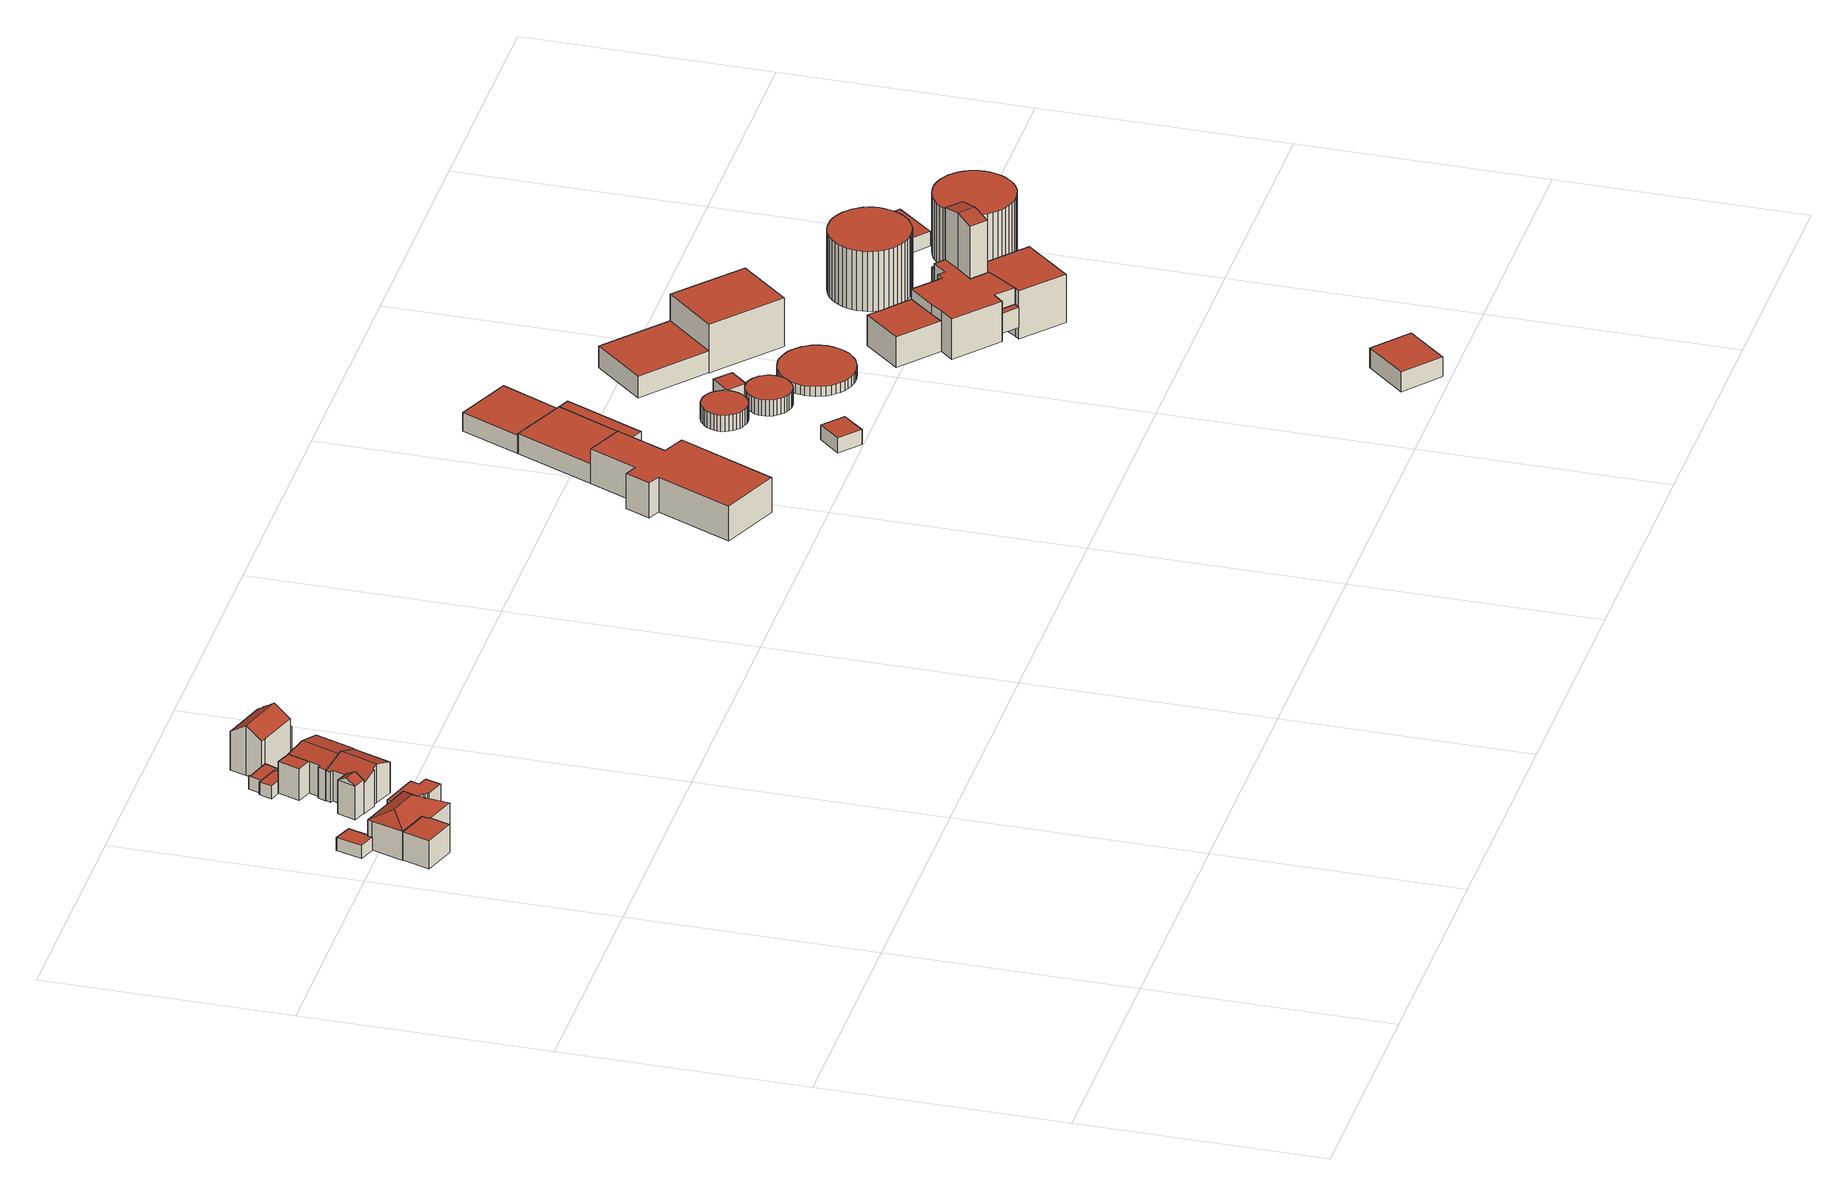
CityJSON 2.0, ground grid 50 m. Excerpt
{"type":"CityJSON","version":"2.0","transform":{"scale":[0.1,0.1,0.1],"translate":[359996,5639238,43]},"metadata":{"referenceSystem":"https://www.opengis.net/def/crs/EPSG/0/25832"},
"CityObjects":{
"building1":{"type":"Building","attributes":{"Geometrietyp2DReferenz":"3000","Gemeindeschluessel":"05315000","function":"31001_1010","roofType":"1000","measuredHeight":6.13,"storeysAboveGround":2},"address":[{"country":"Germany","locality":"Köln","thoroughfareNumber":"15","thoroughfareName":"Arndtstr. Ro"}],"geometry":[{"type":"Solid","lod":"2","boundaries":[[[[0,1,2,3]],[[4,5,1,0]],[[6,7,5,4]],[[8,9,7,6]],[[10,11,9,8]],[[3,2,11,10]],[[8,6,4,0,3,10]],[[1,5,7,9,11,2]]]],"semantics":{"surfaces":[{"type":"WallSurface"},{"type":"RoofSurface"},{"type":"GroundSurface"}],"values":[[0,0,0,0,0,0,1,2]]}}]},
"building2":{"type":"Building","attributes":{"Geometrietyp2DReferenz":"3000","Gemeindeschluessel":"05315000","function":"31001_2463","roofType":"1000","measuredHeight":2.93,"storeysAboveGround":1},"address":[{"country":"Germany","locality":"Köln","thoroughfareNumber":"15","thoroughfareName":"Arndtstr. Ro"}],"geometry":[{"type":"Solid","lod":"2","boundaries":[[[[12,13,14,15]],[[16,17,13,12]],[[18,19,17,16]],[[20,21,19,18]],[[22,23,21,20]],[[15,14,23,22]],[[20,18,16,12,15,22]],[[13,17,19,21,23,14]]]],"semantics":{"surfaces":[{"type":"WallSurface"},{"type":"RoofSurface"},{"type":"GroundSurface"}],"values":[[0,0,0,0,0,0,1,2]]}}]},
"building3":{"type":"Building","attributes":{"Geometrietyp2DReferenz":"3000","Gemeindeschluessel":"05315000","function":"31001_1010","roofType":"3200","measuredHeight":8.28,"storeysAboveGround":2},"address":[{"country":"Germany","locality":"Köln","thoroughfareNumber":"15","thoroughfareName":"Arndtstr. Ro"},{"country":"Germany","locality":"Köln","thoroughfareNumber":"15a","thoroughfareName":"Arndtstr. Ro"}],"geometry":[{"type":"Solid","lod":"2","boundaries":[[[[24,25,26,27]],[[28,29,25,24]],[[30,31,29,28]],[[32,33,31,30]],[[34,35,33,32]],[[36,37,35,34]],[[38,39,37,36]],[[40,41,39,38]],[[42,43,41,40]],[[44,45,43,42]],[[46,47,45,44]],[[48,49,47,46]],[[50,51,49,48]],[[52,53,51,50]],[[27,26,53,52]],[[54,27,52,50,48,55]],[[48,46,44,55]],[[55,44,42,40,38,36,54]],[[36,34,32,30,28,24,27,54]],[[25,29,31,33,35,37,39,41,43,45,47,49,51,53,26]]]],"semantics":{"surfaces":[{"type":"WallSurface"},{"type":"RoofSurface"},{"type":"GroundSurface"}],"values":[[0,0,0,0,0,0,0,0,0,0,0,0,0,0,0,1,1,1,1,2]]}}]},
"building4":{"type":"Building","attributes":{"Geometrietyp2DReferenz":"3000","Gemeindeschluessel":"05315000","function":"31001_1010","roofType":"1000","measuredHeight":6.05,"storeysAboveGround":2},"address":[{"country":"Germany","locality":"Köln","thoroughfareNumber":"15","thoroughfareName":"Arndtstr. Ro"}],"geometry":[{"type":"Solid","lod":"2","boundaries":[[[[56,57,58,59]],[[60,61,57,56]],[[62,63,61,60]],[[64,65,63,62]],[[66,67,65,64]],[[68,69,67,66]],[[70,71,69,68]],[[72,73,71,70]],[[24,74,73,72]],[[27,75,74,24]],[[52,76,75,27]],[[59,58,76,52]],[[27,24,72,70,68,66,64,62,60,56,59,52]],[[57,61,63,65,67,69,71,73,74,75,76,58]]]],"semantics":{"surfaces":[{"type":"WallSurface"},{"type":"RoofSurface"},{"type":"GroundSurface"}],"values":[[0,0,0,0,0,0,0,0,0,0,0,0,1,2]]}}]},
"building5":{"type":"Building","attributes":{"Geometrietyp2DReferenz":"3000","Gemeindeschluessel":"05315000","function":"31001_1010","roofType":"3100","measuredHeight":8.55,"storeysAboveGround":2},"address":[{"country":"Germany","locality":"Köln","thoroughfareNumber":"30","thoroughfareName":"Grüngürtelstr."}],"geometry":[{"type":"Solid","lod":"2","boundaries":[[[[77,78,79,80]],[[81,82,78,77]],[[83,84,82,81]],[[80,79,84,83]],[[77,85,81]],[[83,86,80]],[[80,86,85,77]],[[81,85,86,83]],[[78,82,84,79]]]],"semantics":{"surfaces":[{"type":"WallSurface"},{"type":"RoofSurface"},{"type":"GroundSurface"}],"values":[[0,0,0,0,0,0,1,1,2]]}}]},
"building6":{"type":"Building","attributes":{"Geometrietyp2DReferenz":"3000","Gemeindeschluessel":"05315000","function":"31001_1010","roofType":"3100","measuredHeight":8.36,"storeysAboveGround":1},"address":[{"country":"Germany","locality":"Köln","thoroughfareNumber":"30","thoroughfareName":"Grüngürtelstr."}],"geometry":[{"type":"Solid","lod":"2","boundaries":[[[[87,88,89,90]],[[91,92,88,87]],[[93,94,92,91]],[[95,96,94,93]],[[97,98,96,95]],[[99,100,98,97]],[[101,102,100,99]],[[103,104,102,101]],[[105,106,104,103]],[[107,108,106,105]],[[109,110,108,107]],[[90,89,110,109]],[[87,90,109,107,105,103,101,99,97,91]],[[95,93,91,97]],[[88,92,94,96,98,100,102,104,106,108,110,89]]]],"semantics":{"surfaces":[{"type":"WallSurface"},{"type":"RoofSurface"},{"type":"GroundSurface"}],"values":[[0,0,0,0,0,0,0,0,0,0,0,0,1,1,2]]}}]},
"building7":{"type":"Building","attributes":{"Geometrietyp2DReferenz":"3000","Gemeindeschluessel":"05315000","function":"31001_2463","roofType":"1000","measuredHeight":2.82,"storeysAboveGround":1},"address":[{"country":"Germany","locality":"Köln","thoroughfareNumber":"28","thoroughfareName":"Grüngürtelstr."}],"geometry":[{"type":"Solid","lod":"2","boundaries":[[[[111,112,113,114]],[[115,116,112,111]],[[117,118,116,115]],[[119,120,118,117]],[[121,122,120,119]],[[114,113,122,121]],[[119,117,115,111,114,121]],[[112,116,118,120,122,113]]]],"semantics":{"surfaces":[{"type":"WallSurface"},{"type":"RoofSurface"},{"type":"GroundSurface"}],"values":[[0,0,0,0,0,0,1,2]]}}]},
"building8":{"type":"Building","attributes":{"Gemeindeschluessel":"05315000","Geometrietyp2DReferenz":"3000","function":"31001_1010"},"address":[{"country":"Germany","locality":"Köln","thoroughfareNumber":"28","thoroughfareName":"Grüngürtelstr."}],"children":["building8-1","building8-2"]},
"building8-1":{"type":"BuildingPart","attributes":{"roofType":"3100","measuredHeight":7.85,"storeysAboveGround":1},"parents":["building8"],"geometry":[{"type":"Solid","lod":"2","boundaries":[[[[123,124,125,126]],[[127,128,124,123]],[[129,130,128,127]],[[131,132,130,129]],[[133,134,135,136]],[[137,138,134,133]],[[139,140,138,137]],[[126,125,140,139]],[[136,131,129,127,123,126,133]],[[139,137,133,126]],[[124,128,130,132,135,134,138,140,125]],[[136,135,132,131]]]],"semantics":{"surfaces":[{"type":"WallSurface"},{"type":"RoofSurface"},{"type":"GroundSurface"},{"type":"ClosureSurface"}],"values":[[0,0,0,0,0,0,0,0,1,1,2,3]]}}]},
"building8-2":{"type":"BuildingPart","attributes":{"roofType":"1000","measuredHeight":6.94,"storeysAboveGround":1},"parents":["building8"],"geometry":[{"type":"Solid","lod":"2","boundaries":[[[[141,142,143,144]],[[145,146,142,141]],[[136,135,146,145]],[[144,143,132,131]],[[136,145,141,144,131]],[[142,146,135,132,143]],[[131,132,135,136]]]],"semantics":{"surfaces":[{"type":"WallSurface"},{"type":"RoofSurface"},{"type":"GroundSurface"},{"type":"ClosureSurface"}],"values":[[0,0,0,0,1,2,3]]}}]},
"building9":{"type":"Building","attributes":{"Geometrietyp2DReferenz":"3000","Gemeindeschluessel":"05315000","function":"31001_2463","roofType":"1000","measuredHeight":2.83,"storeysAboveGround":1},"address":[{"country":"Germany","locality":"Köln","thoroughfareNumber":"26","thoroughfareName":"Grüngürtelstr."}],"geometry":[{"type":"Solid","lod":"2","boundaries":[[[[147,148,149,150]],[[151,152,148,147]],[[153,154,152,151]],[[155,156,154,153]],[[157,158,156,155]],[[115,116,158,157]],[[111,112,116,115]],[[150,149,112,111]],[[115,157,155,153,151,147,150,111]],[[148,152,154,156,158,116,112,149]]]],"semantics":{"surfaces":[{"type":"WallSurface"},{"type":"RoofSurface"},{"type":"GroundSurface"}],"values":[[0,0,0,0,0,0,0,0,1,2]]}}]},
"building10":{"type":"Building","attributes":{"Gemeindeschluessel":"05315000","Geometrietyp2DReferenz":"3000","function":"31001_1010"},"address":[{"country":"Germany","locality":"Köln","thoroughfareNumber":"26","thoroughfareName":"Grüngürtelstr."}],"children":["building10-1","building10-2"]},
"building10-1":{"type":"BuildingPart","attributes":{"roofType":"3100","measuredHeight":10.73,"storeysAboveGround":2},"parents":["building10"],"geometry":[{"type":"MultiSurface","lod":"2","boundaries":[[[159,160,161,162]],[[163,164,165,166]],[[167,168,164,163]],[[169,170,168,167]],[[171,172,170,169]],[[173,174,172,171]],[[175,176,174,173]],[[162,161,176,175]],[[167,163,166,177,169]],[[159,162,175,173,171,169,177]],[[160,178,165,164,168,170,172,174,176,161]],[[177,179,180,159]],[[181,182,178,160]],[[179,182,181,180]],[[182,183,165,178]],[[177,166,184,179]],[[179,184,183,182]]],"semantics":{"surfaces":[{"type":"WallSurface"},{"type":"RoofSurface"},{"type":"GroundSurface"},{"type":"ClosureSurface"}],"values":[0,0,0,0,0,0,0,0,1,1,2,0,0,3,0,0,3]}}]},
"building10-2":{"type":"BuildingPart","attributes":{"roofType":"1000","measuredHeight":6.34,"storeysAboveGround":2},"address":[{"country":"Germany","locality":"Köln","thoroughfareNumber":"26","thoroughfareName":"Grüngürtelstr."}],"parents":["building10"],"geometry":[{"type":"MultiSurface","lod":"2","boundaries":[[[185,186,181,180]],[[187,188,186,185]],[[184,183,188,187]],[[185,180,184,187]],[[181,186,188,183]],[[179,180,181,182]],[[184,179,182,183]]],"semantics":{"surfaces":[{"type":"WallSurface"},{"type":"RoofSurface"},{"type":"GroundSurface"},{"type":"ClosureSurface"}],"values":[0,0,0,1,2,3,3]}}]},
"building11":{"type":"Building","attributes":{"Geometrietyp2DReferenz":"3000","Gemeindeschluessel":"05315000","function":"31001_2512","roofType":"1000","measuredHeight":7.62,"storeysAboveGround":2},"address":[{"country":"Germany","locality":"Köln","thoroughfareNumber":"1","thoroughfareName":"Unterer Weißer Weg"}],"geometry":[{"type":"Solid","lod":"2","boundaries":[[[[189,190,191,192]],[[193,194,190,189]],[[195,196,194,193]],[[197,198,196,195]],[[199,200,198,197]],[[201,202,200,199]],[[203,204,202,201]],[[205,206,204,203]],[[207,208,206,205]],[[209,210,208,207]],[[192,191,210,209]],[[207,205,203,201,199,197,195,193,189,192,209]],[[190,194,196,198,200,202,204,206,208,210,191]]]],"semantics":{"surfaces":[{"type":"WallSurface"},{"type":"RoofSurface"},{"type":"GroundSurface"}],"values":[[0,0,0,0,0,0,0,0,0,0,0,1,2]]}}]},
"building12":{"type":"Building","attributes":{"Geometrietyp2DReferenz":"3000","Gemeindeschluessel":"05315000","function":"31001_2180","roofType":"1000","measuredHeight":4.29,"storeysAboveGround":1},"address":[{"country":"Germany","locality":"Köln","thoroughfareNumber":"1","thoroughfareName":"Unterer Weißer Weg"}],"geometry":[{"type":"Solid","lod":"2","boundaries":[[[[211,212,213,214]],[[215,216,212,211]],[[217,218,216,215]],[[219,202,218,217]],[[220,200,202,219]],[[221,198,200,220]],[[214,213,198,221]],[[220,219,217,215,211,214,221]],[[212,216,218,202,200,198,213]]]],"semantics":{"surfaces":[{"type":"WallSurface"},{"type":"RoofSurface"},{"type":"GroundSurface"}],"values":[[0,0,0,0,0,0,0,1,2]]}}]},
"building13":{"type":"Building","attributes":{"Geometrietyp2DReferenz":"3000","Gemeindeschluessel":"05315000","function":"31001_2611","roofType":"1000","measuredHeight":3.17,"storeysAboveGround":1},"address":[{"country":"Germany","locality":"Köln","thoroughfareNumber":"1","thoroughfareName":"Unterer Weißer Weg"}],"geometry":[{"type":"Solid","lod":"2","boundaries":[[[[222,223,224,225]],[[226,227,223,222]],[[228,229,227,226]],[[225,224,229,228]],[[226,222,225,228]],[[223,227,229,224]]]],"semantics":{"surfaces":[{"type":"WallSurface"},{"type":"RoofSurface"},{"type":"GroundSurface"}],"values":[[0,0,0,0,1,2]]}}]},
"building14":{"type":"Building","attributes":{"Geometrietyp2DReferenz":"3000","Gemeindeschluessel":"05315000","function":"51009_1610","roofType":"1000","measuredHeight":4.85},"geometry":[{"type":"Solid","lod":"2","boundaries":[[[[230,231,232,215]],[[233,234,231,230]],[[217,235,234,233]],[[215,232,235,217]],[[233,230,215,217]],[[231,234,235,232]]]],"semantics":{"surfaces":[{"type":"WallSurface"},{"type":"RoofSurface"},{"type":"GroundSurface"}],"values":[[0,0,0,0,1,2]]}}]},
"building15":{"type":"Building","attributes":{"Geometrietyp2DReferenz":"3000","Gemeindeschluessel":"05315000","function":"31001_2520","roofType":"1000","measuredHeight":4,"storeysAboveGround":1},"address":[{"country":"Germany","locality":"Köln","thoroughfareNumber":"1","thoroughfareName":"Unterer Weißer Weg"}],"geometry":[{"type":"Solid","lod":"2","boundaries":[[[[236,237,238,239]],[[240,241,237,236]],[[242,243,241,240]],[[239,238,243,242]],[[240,236,239,242]],[[237,241,243,238]]]],"semantics":{"surfaces":[{"type":"WallSurface"},{"type":"RoofSurface"},{"type":"GroundSurface"}],"values":[[0,0,0,0,1,2]]}}]},
"building16":{"type":"Building","attributes":{"Geometrietyp2DReferenz":"3000","Gemeindeschluessel":"05315000","function":"31001_2000","roofType":"1000","measuredHeight":3.5},"address":[{"country":"Germany","locality":"Köln","thoroughfareNumber":"1","thoroughfareName":"Unterer Weißer Weg"}],"geometry":[{"type":"Solid","lod":"2","boundaries":[[[[244,245,246,247]],[[248,249,245,244]],[[250,251,249,248]],[[252,253,251,250]],[[254,255,253,252]],[[256,257,255,254]],[[258,259,257,256]],[[260,261,259,258]],[[262,263,261,260]],[[264,265,263,262]],[[266,267,265,264]],[[268,269,267,266]],[[270,271,269,268]],[[272,273,271,270]],[[274,275,273,272]],[[276,277,275,274]],[[278,279,277,276]],[[280,281,279,278]],[[282,283,281,280]],[[284,285,283,282]],[[286,287,285,284]],[[288,289,287,286]],[[290,291,289,288]],[[292,293,291,290]],[[294,295,293,292]],[[296,297,295,294]],[[298,299,297,296]],[[300,301,299,298]],[[302,303,301,300]],[[304,305,303,302]],[[306,307,305,304]],[[308,309,307,306]],[[310,311,309,308]],[[312,313,311,310]],[[314,315,313,312]],[[316,317,315,314]],[[318,319,317,316]],[[247,246,319,318]],[[316,314,312,310,308,306,304,302,300,298,296,294,292,290,288,286,284,282,280,278,276,274,272,270,268,266,264,262,260,258,256,254,252,250,248,244,247,318]],[[245,249,251,253,255,257,259,261,263,265,267,269,271,273,275,277,279,281,283,285,287,289,291,293,295,297,299,301,303,305,307,309,311,313,315,317,319,246]]]],"semantics":{"surfaces":[{"type":"WallSurface"},{"type":"RoofSurface"},{"type":"GroundSurface"}],"values":[[0,0,0,0,0,0,0,0,0,0,0,0,0,0,0,0,0,0,0,0,0,0,0,0,0,0,0,0,0,0,0,0,0,0,0,0,0,0,1,2]]}}]},
"building17":{"type":"Building","attributes":{"Geometrietyp2DReferenz":"3000","Gemeindeschluessel":"05315000","function":"31001_2000","roofType":"1000","measuredHeight":3.5},"address":[{"country":"Germany","locality":"Köln","thoroughfareNumber":"1","thoroughfareName":"Unterer Weißer Weg"}],"geometry":[{"type":"Solid","lod":"2","boundaries":[[[[320,321,322,323]],[[324,325,321,320]],[[326,327,325,324]],[[328,329,327,326]],[[330,331,329,328]],[[332,333,331,330]],[[334,335,333,332]],[[336,337,335,334]],[[338,339,337,336]],[[340,341,339,338]],[[342,343,341,340]],[[344,345,343,342]],[[346,347,345,344]],[[348,349,347,346]],[[350,351,349,348]],[[352,353,351,350]],[[354,355,353,352]],[[356,357,355,354]],[[358,359,357,356]],[[360,361,359,358]],[[362,363,361,360]],[[364,365,363,362]],[[366,367,365,364]],[[368,369,367,366]],[[370,371,369,368]],[[372,373,371,370]],[[374,375,373,372]],[[376,377,375,374]],[[378,379,377,376]],[[380,381,379,378]],[[382,383,381,380]],[[384,385,383,382]],[[386,387,385,384]],[[388,389,387,386]],[[390,391,389,388]],[[392,393,391,390]],[[394,395,393,392]],[[323,322,395,394]],[[392,390,388,386,384,382,380,378,376,374,372,370,368,366,364,362,360,358,356,354,352,350,348,346,344,342,340,338,336,334,332,330,328,326,324,320,323,394]],[[321,325,327,329,331,333,335,337,339,341,343,345,347,349,351,353,355,357,359,361,363,365,367,369,371,373,375,377,379,381,383,385,387,389,391,393,395,322]]]],"semantics":{"surfaces":[{"type":"WallSurface"},{"type":"RoofSurface"},{"type":"GroundSurface"}],"values":[[0,0,0,0,0,0,0,0,0,0,0,0,0,0,0,0,0,0,0,0,0,0,0,0,0,0,0,0,0,0,0,0,0,0,0,0,0,0,1,2]]}}]},
"building18":{"type":"Building","attributes":{"Geometrietyp2DReferenz":"3000","Gemeindeschluessel":"05315000","function":"31001_2611","roofType":"1000","measuredHeight":3.25,"storeysAboveGround":1},"address":[{"country":"Germany","locality":"Köln","thoroughfareNumber":"1","thoroughfareName":"Unterer Weißer Weg"}],"geometry":[{"type":"Solid","lod":"2","boundaries":[[[[396,397,398,399]],[[400,401,397,396]],[[402,403,401,400]],[[404,405,403,402]],[[406,407,405,404]],[[399,398,407,406]],[[404,402,400,396,399,406]],[[397,401,403,405,407,398]]]],"semantics":{"surfaces":[{"type":"WallSurface"},{"type":"RoofSurface"},{"type":"GroundSurface"}],"values":[[0,0,0,0,0,0,1,2]]}}]},
"building19":{"type":"Building","attributes":{"Geometrietyp2DReferenz":"3000","Gemeindeschluessel":"05315000","function":"31001_2611","roofType":"1000","measuredHeight":4.33,"storeysAboveGround":1},"address":[{"country":"Germany","locality":"Köln","thoroughfareNumber":"1","thoroughfareName":"Unterer Weißer Weg"}],"geometry":[{"type":"Solid","lod":"2","boundaries":[[[[408,409,410,411]],[[412,413,409,408]],[[414,415,413,412]],[[411,410,415,414]],[[412,408,411,414]],[[409,413,415,410]]]],"semantics":{"surfaces":[{"type":"WallSurface"},{"type":"RoofSurface"},{"type":"GroundSurface"}],"values":[[0,0,0,0,1,2]]}}]},
"building20":{"type":"Building","attributes":{"Geometrietyp2DReferenz":"3000","Gemeindeschluessel":"05315000","function":"31001_2000","roofType":"1000","measuredHeight":2.17},"address":[{"country":"Germany","locality":"Köln","thoroughfareNumber":"1","thoroughfareName":"Unterer Weißer Weg"}],"geometry":[{"type":"Solid","lod":"2","boundaries":[[[[416,417,418,419]],[[420,421,417,416]],[[422,423,421,420]],[[424,425,423,422]],[[426,427,425,424]],[[428,429,427,426]],[[430,431,429,428]],[[432,433,431,430]],[[434,435,433,432]],[[436,437,435,434]],[[438,439,437,436]],[[440,441,439,438]],[[442,443,441,440]],[[444,445,443,442]],[[446,447,445,444]],[[448,449,447,446]],[[450,451,449,448]],[[452,453,451,450]],[[454,455,453,452]],[[456,457,455,454]],[[458,459,457,456]],[[460,461,459,458]],[[462,463,461,460]],[[464,465,463,462]],[[466,467,465,464]],[[468,469,467,466]],[[470,471,469,468]],[[472,473,471,470]],[[474,475,473,472]],[[476,477,475,474]],[[478,479,477,476]],[[480,481,479,478]],[[482,483,481,480]],[[484,485,483,482]],[[486,487,485,484]],[[488,489,487,486]],[[490,491,489,488]],[[492,493,491,490]],[[494,495,493,492]],[[496,497,495,494]],[[498,499,497,496]],[[500,501,499,498]],[[502,503,501,500]],[[504,505,503,502]],[[506,507,505,504]],[[508,509,507,506]],[[510,511,509,508]],[[419,418,511,510]],[[508,506,504,502,500,498,496,494,492,490,488,486,484,482,480,478,476,474,472,470,468,466,464,462,460,458,456,454,452,450,448,446,444,442,440,438,436,434,432,430,428,426,424,422,420,416,419,510]],[[417,421,423,425,427,429,431,433,435,437,439,441,443,445,447,449,451,453,455,457,459,461,463,465,467,469,471,473,475,477,479,481,483,485,487,489,491,493,495,497,499,501,503,505,507,509,511,418]]]],"semantics":{"surfaces":[{"type":"WallSurface"},{"type":"RoofSurface"},{"type":"GroundSurface"}],"values":[[0,0,0,0,0,0,0,0,0,0,0,0,0,0,0,0,0,0,0,0,0,0,0,0,0,0,0,0,0,0,0,0,0,0,0,0,0,0,0,0,0,0,0,0,0,0,0,0,1,2]]}}]},
"building21":{"type":"Building","attributes":{"Gemeindeschluessel":"05315000","Geometrietyp2DReferenz":"3000","function":"31001_2610"},"address":[{"country":"Germany","locality":"Köln","thoroughfareNumber":"1","thoroughfareName":"Unterer Weißer Weg"}],"children":["building21-1","building21-2"]},
"building21-1":{"type":"BuildingPart","attributes":{"roofType":"1000","measuredHeight":10.61,"storeysAboveGround":2},"parents":["building21"],"geometry":[{"type":"MultiSurface","lod":"2","boundaries":[[[512,513,514,515]],[[516,517,513,512]],[[518,519,517,516]],[[512,515,518,516]],[[514,513,517,519]],[[520,521,514,519]],[[518,515,522,523]],[[523,522,521,520]]],"semantics":{"surfaces":[{"type":"WallSurface"},{"type":"RoofSurface"},{"type":"GroundSurface"},{"type":"ClosureSurface"}],"values":[0,0,0,1,2,0,0,3]}}]},
"building21-2":{"type":"BuildingPart","attributes":{"roofType":"1000","measuredHeight":4.76,"storeysAboveGround":2},"address":[{"country":"Germany","locality":"Köln","thoroughfareNumber":"1","thoroughfareName":"Unterer Weißer Weg"}],"parents":["building21"],"geometry":[{"type":"Solid","lod":"2","boundaries":[[[[522,521,524,525]],[[526,527,520,523]],[[525,524,527,526]],[[523,522,525,526]],[[521,520,527,524]],[[522,523,520,521]]]],"semantics":{"surfaces":[{"type":"WallSurface"},{"type":"RoofSurface"},{"type":"GroundSurface"},{"type":"ClosureSurface"}],"values":[[0,0,0,1,2,3]]}}]},
"building22":{"type":"Building","attributes":{"Geometrietyp2DReferenz":"3000","Gemeindeschluessel":"05315000","function":"31001_2611","roofType":"1000","measuredHeight":6.69,"storeysAboveGround":1},"address":[{"country":"Germany","locality":"Köln","thoroughfareNumber":"1","thoroughfareName":"Unterer Weißer Weg"}],"geometry":[{"type":"Solid","lod":"2","boundaries":[[[[528,529,530,531]],[[532,533,529,528]],[[534,535,533,532]],[[536,537,535,534]],[[538,539,537,536]],[[531,530,539,538]],[[536,534,532,528,531,538]],[[529,533,535,537,539,530]]]],"semantics":{"surfaces":[{"type":"WallSurface"},{"type":"RoofSurface"},{"type":"GroundSurface"}],"values":[[0,0,0,0,0,0,1,2]]}}]},
"building23":{"type":"Building","attributes":{"Geometrietyp2DReferenz":"3000","Gemeindeschluessel":"05315000","function":"51009_1610","roofType":"1000","measuredHeight":4.3},"geometry":[{"type":"Solid","lod":"2","boundaries":[[[[540,541,542,543]],[[544,545,541,540]],[[546,547,545,544]],[[543,542,547,546]],[[544,540,543,546]],[[541,545,547,542]]]],"semantics":{"surfaces":[{"type":"WallSurface"},{"type":"RoofSurface"},{"type":"GroundSurface"}],"values":[[0,0,0,0,1,2]]}}]},
"building24":{"type":"Building","attributes":{"Gemeindeschluessel":"05315000","Geometrietyp2DReferenz":"3000","function":"31001_2611"},"address":[{"country":"Germany","locality":"Köln","thoroughfareNumber":"1","thoroughfareName":"Unterer Weißer Weg"}],"children":["building24-1","building24-2"]},
"building24-1":{"type":"BuildingPart","attributes":{"roofType":"3100","measuredHeight":20.23},"parents":["building24"],"geometry":[{"type":"MultiSurface","lod":"2","boundaries":[[[548,549,550,551]],[[552,553,549,548]],[[554,555,553,552]],[[556,557,554,552,558]],[[548,551,558,552]],[[559,560,550,549,553,555,561]],[[557,556,562,563]],[[559,561,563,562]],[[558,564,562,556]],[[562,564,560,559]],[[558,551,565,564]],[[564,565,550,560]],[[554,557,563,566]],[[561,555,566,563]]],"semantics":{"surfaces":[{"type":"WallSurface"},{"type":"RoofSurface"},{"type":"GroundSurface"},{"type":"ClosureSurface"}],"values":[0,0,0,1,1,2,0,3,0,3,0,3,0,3]}}]},
"building24-2":{"type":"BuildingPart","attributes":{"roofType":"1000","measuredHeight":8.81},"address":[{"country":"Germany","locality":"Köln","thoroughfareNumber":"1","thoroughfareName":"Unterer Weißer Weg"}],"parents":["building24"],"geometry":[{"type":"MultiSurface","lod":"2","boundaries":[[[567,568,569,570]],[[571,572,568,567]],[[573,574,572,571]],[[575,576,574,573]],[[577,578,576,575]],[[579,580,578,577]],[[581,582,580,579]],[[565,583,582,581]],[[584,585,586,566]],[[587,588,585,584]],[[589,590,588,587]],[[591,592,590,589]],[[593,594,592,591]],[[570,569,594,593]],[[591,589,587,584,566,563,562,565,581,579,577,575,573,571,567,570,593]],[[568,572,574,576,578,580,582,583,595,596,586,585,588,590,592,594,569]],[[550,560,559,595,583]],[[564,562,559,560]],[[565,564,560,550]],[[559,561,596,595]],[[562,563,561,559]],[[561,555,586,596]],[[563,566,555,561]]],"semantics":{"surfaces":[{"type":"WallSurface"},{"type":"RoofSurface"},{"type":"GroundSurface"},{"type":"ClosureSurface"}],"values":[0,0,0,0,0,0,0,0,0,0,0,0,0,0,1,2,0,3,3,0,3,0,3]}}]},
"building25":{"type":"Building","attributes":{"Geometrietyp2DReferenz":"3000","Gemeindeschluessel":"05315000","function":"31001_2600","roofType":"1000","measuredHeight":10.53,"storeysAboveGround":2},"address":[{"country":"Germany","locality":"Köln","thoroughfareNumber":"1","thoroughfareName":"Unterer Weißer Weg"}],"geometry":[{"type":"Solid","lod":"2","boundaries":[[[[566,597,598,584]],[[599,600,597,566]],[[601,602,600,599]],[[603,604,602,601]],[[584,598,604,603]],[[601,599,566,584,603]],[[597,600,602,604,598]]]],"semantics":{"surfaces":[{"type":"WallSurface"},{"type":"RoofSurface"},{"type":"GroundSurface"}],"values":[[0,0,0,0,0,1,2]]}}]},
"building26":{"type":"Building","attributes":{"Geometrietyp2DReferenz":"3000","Gemeindeschluessel":"05315000","function":"31001_2611","roofType":"1000","measuredHeight":4.44,"storeysAboveGround":1},"address":[{"country":"Germany","locality":"Köln","thoroughfareNumber":"1","thoroughfareName":"Unterer Weißer Weg"}],"geometry":[{"type":"Solid","lod":"2","boundaries":[[[[605,606,607,608]],[[609,610,606,605]],[[611,549,610,609]],[[612,550,549,611]],[[613,614,550,612]],[[608,607,614,613]],[[612,611,609,605,608,613]],[[606,610,549,550,614,607]]]],"semantics":{"surfaces":[{"type":"WallSurface"},{"type":"RoofSurface"},{"type":"GroundSurface"}],"values":[[0,0,0,0,0,0,1,2]]}}]},
"building27":{"type":"Building","attributes":{"Geometrietyp2DReferenz":"3000","Gemeindeschluessel":"05315000","function":"31001_2000","roofType":"1000","measuredHeight":13.1},"address":[{"country":"Germany","locality":"Köln","thoroughfareNumber":"1","thoroughfareName":"Unterer Weißer Weg"}],"geometry":[{"type":"Solid","lod":"2","boundaries":[[[[615,616,617,618]],[[619,620,616,615]],[[621,622,620,619]],[[623,624,622,621]],[[625,626,624,623]],[[627,628,626,625]],[[629,630,628,627]],[[631,632,630,629]],[[633,634,632,631]],[[635,636,634,633]],[[637,638,636,635]],[[639,640,638,637]],[[641,642,640,639]],[[643,644,642,641]],[[645,646,644,643]],[[647,648,646,645]],[[649,650,648,647]],[[651,652,650,649]],[[653,654,652,651]],[[655,656,654,653]],[[657,658,656,655]],[[659,660,658,657]],[[661,662,660,659]],[[663,664,662,661]],[[665,666,664,663]],[[667,668,666,665]],[[669,670,668,667]],[[671,672,670,669]],[[673,674,672,671]],[[675,676,674,673]],[[677,678,676,675]],[[679,680,678,677]],[[681,682,680,679]],[[683,684,682,681]],[[685,686,684,683]],[[687,688,686,685]],[[689,690,688,687]],[[691,692,690,689]],[[693,694,692,691]],[[695,696,694,693]],[[697,698,696,695]],[[699,700,698,697]],[[701,702,700,699]],[[703,704,702,701]],[[705,706,704,703]],[[707,708,706,705]],[[709,710,708,707]],[[711,712,710,709]],[[618,617,712,711]],[[709,707,705,703,701,699,697,695,693,691,689,687,685,683,681,679,677,675,673,671,669,667,665,663,661,659,657,655,653,651,649,647,645,643,641,639,637,635,633,631,629,627,625,623,621,619,615,618,711]],[[616,620,622,624,626,628,630,632,634,636,638,640,642,644,646,648,650,652,654,656,658,660,662,664,666,668,670,672,674,676,678,680,682,684,686,688,690,692,694,696,698,700,702,704,706,708,710,712,617]]]],"semantics":{"surfaces":[{"type":"WallSurface"},{"type":"RoofSurface"},{"type":"GroundSurface"}],"values":[[0,0,0,0,0,0,0,0,0,0,0,0,0,0,0,0,0,0,0,0,0,0,0,0,0,0,0,0,0,0,0,0,0,0,0,0,0,0,0,0,0,0,0,0,0,0,0,0,0,1,2]]}}]},
"building28":{"type":"Building","attributes":{"Geometrietyp2DReferenz":"3000","Gemeindeschluessel":"05315000","function":"31001_2000","roofType":"1000","measuredHeight":12.99},"address":[{"country":"Germany","locality":"Köln","thoroughfareNumber":"1","thoroughfareName":"Unterer Weißer Weg"}],"geometry":[{"type":"Solid","lod":"2","boundaries":[[[[713,714,715,716]],[[717,718,714,713]],[[719,720,718,717]],[[721,722,720,719]],[[723,724,722,721]],[[725,726,724,723]],[[727,728,726,725]],[[729,730,728,727]],[[731,732,730,729]],[[733,734,732,731]],[[735,736,734,733]],[[737,738,736,735]],[[739,740,738,737]],[[741,742,740,739]],[[743,744,742,741]],[[745,746,744,743]],[[747,748,746,745]],[[749,750,748,747]],[[751,752,750,749]],[[753,754,752,751]],[[755,756,754,753]],[[757,758,756,755]],[[759,760,758,757]],[[761,762,760,759]],[[763,764,762,761]],[[765,766,764,763]],[[767,768,766,765]],[[769,770,768,767]],[[771,772,770,769]],[[773,774,772,771]],[[775,776,774,773]],[[777,778,776,775]],[[779,780,778,777]],[[781,782,780,779]],[[783,784,782,781]],[[785,786,784,783]],[[787,788,786,785]],[[789,790,788,787]],[[791,792,790,789]],[[793,794,792,791]],[[795,796,794,793]],[[797,798,796,795]],[[799,800,798,797]],[[801,802,800,799]],[[803,804,802,801]],[[805,806,804,803]],[[807,808,806,805]],[[809,810,808,807]],[[716,715,810,809]],[[807,805,803,801,799,797,795,793,791,789,787,785,783,781,779,777,775,773,771,769,767,765,763,761,759,757,755,753,751,749,747,745,743,741,739,737,735,733,731,729,727,725,723,721,719,717,713,716,809]],[[714,718,720,722,724,726,728,730,732,734,736,738,740,742,744,746,748,750,752,754,756,758,760,762,764,766,768,770,772,774,776,778,780,782,784,786,788,790,792,794,796,798,800,802,804,806,808,810,715]]]],"semantics":{"surfaces":[{"type":"WallSurface"},{"type":"RoofSurface"},{"type":"GroundSurface"}],"values":[[0,0,0,0,0,0,0,0,0,0,0,0,0,0,0,0,0,0,0,0,0,0,0,0,0,0,0,0,0,0,0,0,0,0,0,0,0,0,0,0,0,0,0,0,0,0,0,0,0,1,2]]}}]},
"building29":{"type":"Building","attributes":{"Geometrietyp2DReferenz":"3000","Gemeindeschluessel":"05315000","function":"31001_2000","roofType":"1000","measuredHeight":3.25},"address":[{"country":"Germany","locality":"Köln","thoroughfareNumber":"1","thoroughfareName":"Unterer Weißer Weg"}],"geometry":[{"type":"Solid","lod":"2","boundaries":[[[[811,812,813,814]],[[815,816,812,811]],[[817,818,816,815]],[[819,820,818,817]],[[814,813,820,819]],[[817,815,811,814,819]],[[812,816,818,820,813]]]],"semantics":{"surfaces":[{"type":"WallSurface"},{"type":"RoofSurface"},{"type":"GroundSurface"}],"values":[[0,0,0,0,0,1,2]]}}]}
},
"vertices":[
[91,1412,112],[91,1412,51],[27,1433,51],[27,1433,112],[88,1400,112],[88,1400,51],[91,1399,112],[91,1399,51],[76,1355,112],[76,1355,51],[9,1377,112],[9,1377,51],
[67,1548,78],[67,1548,49],[31,1562,49],[31,1562,78],[54,1506,78],[54,1506,49],[51,1507,78],[51,1507,49],[48,1497,78],[48,1497,49],[15,1509,78],[15,1509,49],
[156,1435,113],[156,1435,50],[168,1469,50],[168,1469,113],[167,1431,105],[167,1431,50],[166,1426,105],[166,1426,50],[173,1424,101],[173,1424,50],[172,1420,101],[172,1420,50],[158,1377,107],[158,1377,50],[91,1399,107],[91,1399,50],[88,1400,107],[88,1400,50],[91,1412,113],[91,1412,50],[27,1433,113],[27,1433,50],[48,1497,113],[48,1497,50],[51,1507,113],[51,1507,50],[54,1506,113],[54,1506,50],[127,1482,113],[127,1482,50],[126,1442,133],[68,1460,133],
[206,1465,113],[206,1465,52],[130,1490,52],[130,1490,113],[200,1447,113],[200,1447,52],[221,1440,113],[221,1440,52],[210,1408,113],[210,1408,52],[172,1420,113],[172,1420,52],[173,1424,113],[173,1424,52],[166,1426,113],[166,1426,52],[167,1431,113],[167,1431,52],[156,1435,52],[168,1469,52],[127,1482,52],
[182,1582,125],[182,1582,51],[156,1593,51],[156,1593,125],[169,1546,125],[169,1546,51],[142,1555,125],[142,1555,51],[176,1564,136],[149,1574,136],
[198,1627,115],[198,1627,50],[194,1616,50],[194,1616,115],[243,1610,134],[243,1610,50],[284,1596,117],[284,1596,50],[255,1518,117],[255,1518,50],[215,1533,134],[215,1533,50],[203,1537,129],[203,1537,50],[201,1534,129],[201,1534,50],[169,1546,115],[169,1546,50],[182,1582,115],[182,1582,50],[187,1581,117],[187,1581,50],[199,1614,117],[199,1614,50],
[195,1751,76],[195,1751,48],[189,1753,48],[189,1753,76],[238,1736,76],[238,1736,48],[229,1710,76],[229,1710,48],[202,1720,76],[202,1720,48],[180,1727,76],[180,1727,48],
[198,1627,117],[198,1627,49],[243,1610,49],[243,1610,127],[204,1643,117],[204,1643,49],[208,1641,118],[208,1641,49],[217,1664,118],[217,1664,49],[273,1692,127],[273,1692,49],[233,1709,49],[233,1709,118],[313,1676,118],[313,1676,49],[284,1596,118],[284,1596,49],
[202,1720,118],[202,1720,49],[186,1675,49],[186,1675,118],[229,1710,118],[229,1710,49],
[206,1778,76],[206,1778,48],[204,1778,48],[204,1778,76],[205,1775,76],[205,1775,48],[244,1763,76],[244,1763,48],[255,1759,76],[255,1759,48],[245,1734,76],[245,1734,48],
[350,1774,147],[350,1774,45],[355,1789,45],[355,1789,137],[255,1759,130],[255,1759,45],[337,1733,45],[337,1733,130],[244,1763,130],[244,1763,45],[254,1796,153],[254,1796,45],[265,1829,130],[265,1829,45],[355,1800,130],[355,1800,45],[352,1790,137],[352,1790,45],[347,1766,153],[347,1766,45],[347,1766,110],[350,1774,110],[350,1774,47],[347,1766,47],[337,1733,47],[337,1733,110],
[355,1773,110],[355,1773,47],[342,1731,110],[342,1731,47],
[1357,1309,110],[1357,1309,34],[1382,1298,34],[1382,1298,110],[1379,1360,110],[1379,1360,34],[1405,1349,110],[1405,1349,34],[1448,1447,110],[1448,1447,34],[1523,1414,110],[1523,1414,34],[1522,1412,110],[1522,1412,34],[1478,1311,110],[1478,1311,34],[1523,1291,110],[1523,1291,34],[1435,1093,110],[1435,1093,34],[1315,1145,110],[1315,1145,34],
[1630,1557,77],[1630,1557,34],[1518,1606,34],[1518,1606,77],[1631,1556,77],[1631,1556,34],[1560,1396,77],[1560,1396,34],[1522,1412,77],[1523,1414,77],[1448,1447,77],
[1752,1036,66],[1752,1036,34],[1711,1072,34],[1711,1072,66],[1714,993,66],[1714,993,34],[1673,1029,66],[1673,1029,34],
[1655,1546,77],[1655,1546,28],[1631,1556,28],[1584,1385,77],[1584,1385,28],[1560,1396,28],
[1684,1678,73],[1684,1678,33],[1571,1727,33],[1571,1727,73],[1630,1557,73],[1630,1557,33],[1518,1606,73],[1518,1606,33],
[1696,1281,68],[1696,1281,33],[1694,1274,33],[1694,1274,68],[1699,1288,68],[1699,1288,33],[1703,1294,68],[1703,1294,33],[1709,1299,68],[1709,1299,33],[1715,1304,68],[1715,1304,33],[1721,1307,68],[1721,1307,33],[1728,1309,68],[1728,1309,33],[1735,1310,68],[1735,1310,33],[1743,1310,68],[1743,1310,33],[1750,1309,68],[1750,1309,33],[1757,1306,68],[1757,1306,33],[1763,1303,68],[1763,1303,33],[1769,1298,68],[1769,1298,33],[1774,1292,68],[1774,1292,33],[1778,1286,68],[1778,1286,33],[1781,1279,68],[1781,1279,33],[1783,1272,68],[1783,1272,33],[1783,1265,68],[1783,1265,33],[1782,1257,68],[1782,1257,33],[1780,1250,68],[1780,1250,33],[1777,1243,68],[1777,1243,33],[1773,1237,68],[1773,1237,33],[1768,1232,68],[1768,1232,33],[1762,1227,68],[1762,1227,33],[1755,1224,68],[1755,1224,33],[1748,1221,68],[1748,1221,33],[1741,1220,68],[1741,1220,33],[1733,1220,68],[1733,1220,33],[1726,1222,68],[1726,1222,33],[1719,1225,68],[1719,1225,33],[1712,1228,68],[1712,1228,33],[1707,1233,68],[1707,1233,33],[1702,1239,68],[1702,1239,33],[1698,1245,68],[1698,1245,33],[1695,1252,68],[1695,1252,33],[1693,1260,68],[1693,1260,33],[1693,1267,68],[1693,1267,33],
[1770,1215,68],[1770,1215,33],[1768,1208,33],[1768,1208,68],[1774,1222,68],[1774,1222,33],[1778,1228,68],[1778,1228,33],[1783,1233,68],[1783,1233,33],[1789,1237,68],[1789,1237,33],[1795,1241,68],[1795,1241,33],[1802,1243,68],[1802,1243,33],[1809,1244,68],[1809,1244,33],[1817,1244,68],[1817,1244,33],[1824,1243,68],[1824,1243,33],[1831,1240,68],[1831,1240,33],[1837,1237,68],[1837,1237,33],[1843,1232,68],[1843,1232,33],[1848,1227,68],[1848,1227,33],[1852,1220,68],[1852,1220,33],[1855,1214,68],[1855,1214,33],[1857,1206,68],[1857,1206,33],[1857,1199,68],[1857,1199,33],[1857,1191,68],[1857,1191,33],[1855,1184,68],[1855,1184,33],[1852,1177,68],[1852,1177,33],[1848,1171,68],[1848,1171,33],[1842,1166,68],[1842,1166,33],[1837,1161,68],[1837,1161,33],[1830,1158,68],[1830,1158,33],[1823,1155,68],[1823,1155,33],[1815,1154,68],[1815,1154,33],[1808,1154,68],[1808,1154,33],[1800,1156,68],[1800,1156,33],[1793,1158,68],[1793,1158,33],[1787,1162,68],[1787,1162,33],[1781,1167,68],[1781,1167,33],[1776,1173,68],[1776,1173,33],[1772,1179,68],[1772,1179,33],[1769,1186,68],[1769,1186,33],[1768,1193,68],[1768,1193,33],[1768,1201,68],[1768,1201,33],
[1848,1279,67],[1848,1279,35],[1816,1308,35],[1816,1308,67],[1819,1247,67],[1819,1247,35],[1815,1246,67],[1815,1246,35],[1788,1269,67],[1788,1269,35],[1787,1277,67],[1787,1277,35],
[2294,85,78],[2294,85,35],[2222,146,35],[2222,146,78],[2225,6,78],[2225,6,35],[2153,67,78],[2153,67,35],
[1859,1160,55],[1859,1160,34],[1857,1150,34],[1857,1150,55],[1862,1169,55],[1862,1169,34],[1867,1177,55],[1867,1177,34],[1872,1185,55],[1872,1185,34],[1879,1192,55],[1879,1192,34],[1886,1198,55],[1886,1198,34],[1894,1203,55],[1894,1203,34],[1903,1207,55],[1903,1207,34],[1912,1210,55],[1912,1210,34],[1922,1212,55],[1922,1212,34],[1931,1213,55],[1931,1213,34],[1941,1212,55],[1941,1212,34],[1950,1210,55],[1950,1210,34],[1959,1207,55],[1959,1207,34],[1968,1203,55],[1968,1203,34],[1976,1197,55],[1976,1197,34],[1983,1191,55],[1983,1191,34],[1990,1184,55],[1990,1184,34],[1995,1176,55],[1995,1176,34],[2000,1167,55],[2000,1167,34],[2003,1158,55],[2003,1158,34],[2005,1148,55],[2005,1148,34],[2006,1138,55],[2006,1138,34],[2005,1128,55],[2005,1128,34],[2003,1119,55],[2003,1119,34],[2000,1109,55],[2000,1109,34],[1996,1101,55],[1996,1101,34],[1991,1092,55],[1991,1092,34],[1984,1085,55],[1984,1085,34],[1977,1079,55],[1977,1079,34],[1969,1073,55],[1969,1073,34],[1960,1069,55],[1960,1069,34],[1951,1065,55],[1951,1065,34],[1941,1063,55],[1941,1063,34],[1931,1063,55],[1931,1063,34],[1921,1063,55],[1921,1063,34],[1911,1065,55],[1911,1065,34],[1901,1069,55],[1901,1069,34],[1892,1073,55],[1892,1073,34],[1884,1079,55],[1884,1079,34],[1877,1086,55],[1877,1086,34],[1870,1093,55],[1870,1093,34],[1865,1102,55],[1865,1102,34],[1861,1111,55],[1861,1111,34],[1858,1121,55],[1858,1121,34],[1856,1131,55],[1856,1131,34],[1856,1141,55],[1856,1141,34],
[2103,1322,139],[2103,1322,33],[1976,1433,33],[1976,1433,139],[2018,1224,139],[2018,1224,33],[1890,1335,139],[1890,1335,33],[1890,1335,34],[1976,1433,34],[1976,1433,81],[1890,1335,81],
[1854,1539,34],[1854,1539,81],[1768,1440,81],[1768,1440,34],
[2095,1058,92],[2095,1058,25],[2073,1078,25],[2073,1078,92],[2149,1013,92],[2149,1013,25],[2106,962,92],[2106,962,25],[2087,939,92],[2087,939,25],[2010,1005,92],[2010,1005,25],
[2203,827,78],[2203,827,35],[2168,858,35],[2168,858,78],[2193,817,78],[2193,817,35],[2158,847,78],[2158,847,35],
[2297,953,228],[2297,953,35],[2268,979,35],[2268,979,228],[2269,922,237],[2269,922,35],[2264,916,235],[2264,916,35],[2213,916,228],[2242,891,228],[2241,947,237],[2213,916,35],[2241,947,35],[2242,891,35],[2213,916,114],[2242,891,114],[2241,947,114],[2268,979,114],[2264,916,114],
[2106,962,114],[2106,962,26],[2087,939,26],[2087,939,114],[2149,1013,114],[2149,1013,26],[2202,967,114],[2202,967,26],[2212,979,114],[2212,979,26],[2225,968,114],[2225,968,26],[2249,995,114],[2249,995,26],[2265,981,114],[2265,981,26],[2268,979,26],[2203,827,114],[2203,827,26],[2264,916,26],[2168,858,114],[2168,858,26],[2158,847,114],[2158,847,26],[2150,838,114],[2150,838,26],[2064,912,114],[2064,912,26],[2213,916,26],[2242,891,26],
[2264,916,9],[2203,827,9],[2353,839,114],[2353,839,9],[2274,747,114],[2274,747,9],[2193,817,114],[2193,817,9],
[2300,1003,79],[2300,1003,35],[2291,1011,35],[2291,1011,79],[2323,983,79],[2323,983,35],[2297,953,79],[2268,979,79],[2265,981,79],[2265,981,35],
[2177,1145,166],[2177,1145,35],[2175,1135,35],[2175,1135,166],[2181,1154,166],[2181,1154,35],[2185,1163,166],[2185,1163,35],[2191,1171,166],[2191,1171,35],[2198,1179,166],[2198,1179,35],[2206,1186,166],[2206,1186,35],[2214,1191,166],[2214,1191,35],[2223,1195,166],[2223,1195,35],[2233,1199,166],[2233,1199,35],[2243,1201,166],[2243,1201,35],[2253,1201,166],[2253,1201,35],[2263,1201,166],[2263,1201,35],[2273,1199,166],[2273,1199,35],[2283,1196,166],[2283,1196,35],[2292,1191,166],[2292,1191,35],[2301,1186,166],[2301,1186,35],[2309,1179,166],[2309,1179,35],[2316,1172,166],[2316,1172,35],[2322,1163,166],[2322,1163,35],[2327,1154,166],[2327,1154,35],[2330,1144,166],[2330,1144,35],[2333,1134,166],[2333,1134,35],[2334,1124,166],[2334,1124,35],[2333,1114,166],[2333,1114,35],[2331,1103,166],[2331,1103,35],[2328,1093,166],[2328,1093,35],[2324,1084,166],[2324,1084,35],[2319,1075,166],[2319,1075,35],[2312,1067,166],[2312,1067,35],[2305,1060,166],[2305,1060,35],[2296,1054,166],[2296,1054,35],[2287,1049,166],[2287,1049,35],[2278,1045,166],[2278,1045,35],[2268,1043,166],[2268,1043,35],[2258,1042,166],[2258,1042,35],[2248,1042,166],[2248,1042,35],[2237,1043,166],[2237,1043,35],[2228,1046,166],[2228,1046,35],[2218,1050,166],[2218,1050,35],[2209,1055,166],[2209,1055,35],[2201,1061,166],[2201,1061,35],[2194,1068,166],[2194,1068,35],[2188,1076,166],[2188,1076,35],[2182,1085,166],[2182,1085,35],[2178,1094,166],[2178,1094,35],[2175,1104,166],[2175,1104,35],[2174,1114,166],[2174,1114,35],[2174,1125,166],[2174,1125,35],
[2358,990,164],[2358,990,35],[2355,980,35],[2355,980,164],[2361,1000,164],[2361,1000,35],[2366,1009,164],[2366,1009,35],[2372,1017,164],[2372,1017,35],[2379,1025,164],[2379,1025,35],[2387,1031,164],[2387,1031,35],[2395,1037,164],[2395,1037,35],[2405,1041,164],[2405,1041,35],[2414,1044,164],[2414,1044,35],[2425,1046,164],[2425,1046,35],[2435,1047,164],[2435,1047,35],[2445,1046,164],[2445,1046,35],[2455,1044,164],[2455,1044,35],[2465,1041,164],[2465,1041,35],[2474,1036,164],[2474,1036,35],[2482,1031,164],[2482,1031,35],[2490,1024,164],[2490,1024,35],[2497,1016,164],[2497,1016,35],[2503,1007,164],[2503,1007,35],[2508,998,164],[2508,998,35],[2511,988,164],[2511,988,35],[2513,978,164],[2513,978,35],[2514,968,164],[2514,968,35],[2513,957,164],[2513,957,35],[2511,947,164],[2511,947,35],[2508,937,164],[2508,937,35],[2504,928,164],[2504,928,35],[2498,919,164],[2498,919,35],[2491,911,164],[2491,911,35],[2484,904,164],[2484,904,35],[2475,898,164],[2475,898,35],[2466,893,164],[2466,893,35],[2456,890,164],[2456,890,35],[2446,888,164],[2446,888,35],[2436,887,164],[2436,887,35],[2426,887,164],[2426,887,35],[2416,889,164],[2416,889,35],[2406,892,164],[2406,892,35],[2397,896,164],[2397,896,35],[2388,901,164],[2388,901,35],[2381,907,164],[2381,907,35],[2374,915,164],[2374,915,35],[2367,923,164],[2367,923,35],[2362,931,164],[2362,931,35],[2359,941,164],[2359,941,35],[2356,950,164],[2356,950,35],[2354,960,164],[2354,960,35],[2354,970,164],[2354,970,35],
[2401,1202,68],[2401,1202,36],[2359,1151,36],[2359,1151,68],[2493,1126,68],[2493,1126,36],[2431,1051,68],[2431,1051,36],[2339,1127,68],[2339,1127,36]
]}
